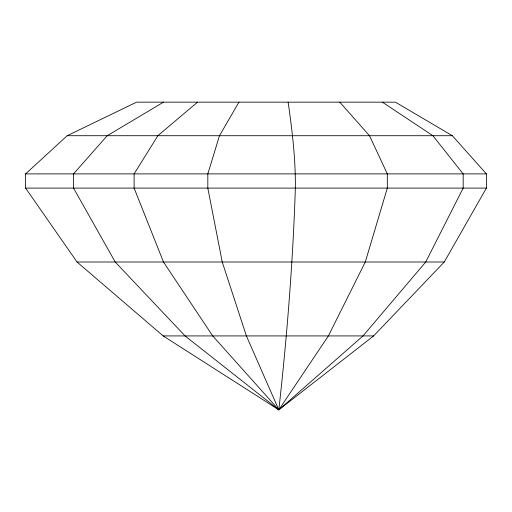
<?xml version="1.0" encoding="UTF-8"?>
<svg xmlns="http://www.w3.org/2000/svg" width="512" height="512" viewBox="0 0 512 512"><rect width="100%" height="100%" fill="white"/><g stroke="black" fill="none" stroke-linecap="round" stroke-linejoin="round"><path stroke-width="0.77" d="M444.243 262.01L486.4 188.096L486.4 173.894L452.333 135.712L395.418 102.157L136.582 102.157L67.162 135.712L25.6 173.894L25.6 188.096L77.03 262.01L163.174 335.923L278.822 409.843L373.626 335.923L444.243 262.01L77.03 262.01M238.938 102.157L219.475 135.712L207.821 173.894L207.821 188.096L222.24 262.01L246.394 335.923L278.822 409.843L363.014 335.923L425.728 262.01L463.168 188.096L463.168 173.894L432.909 135.712L382.368 102.157M197.53 102.157L157.856 135.712L134.106 173.894L134.106 188.096L163.494 262.01L212.723 335.923L278.822 409.843L328.378 335.923L365.286 262.01L387.328 188.096L387.328 173.894L369.517 135.712L339.77 102.157M163.501 102.157L107.213 135.712L73.523 173.894L73.523 188.096L115.219 262.01L185.056 335.923L278.822 409.843C287.059 336.154 292.915 262.208 295.36 188.096C295.635 159.302 292.282 130.605 288.109 102.157M67.162 135.712L452.333 135.712M25.6 173.894L486.4 173.894M25.6 188.096L486.4 188.096M163.174 335.923L373.626 335.923"/></g></svg>
